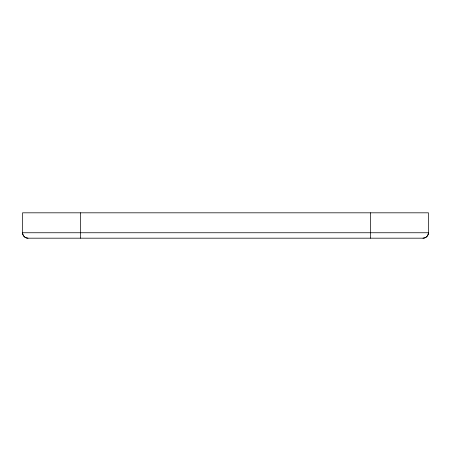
<?xml version="1.0" encoding="UTF-8"?>
<svg xmlns="http://www.w3.org/2000/svg" width="451" height="451" viewBox="0 0 451 451"><rect width="100%" height="100%" fill="white"/><g stroke="black" fill="none" stroke-linecap="round" stroke-linejoin="round"><path stroke-width="0.68" d="M423.015 238.184C425.924 238.179 428.444 235.659 428.45 232.75L428.45 212.816L22.55 212.816L22.55 232.75C22.556 235.659 25.076 238.179 27.985 238.184L423.015 238.184A5.435 5.435 0 0 0 428.45 232.75L22.55 232.75A5.435 5.435 0 0 0 27.985 238.184M370.463 212.816L370.463 238.184M80.537 212.816L80.537 238.184"/></g></svg>
